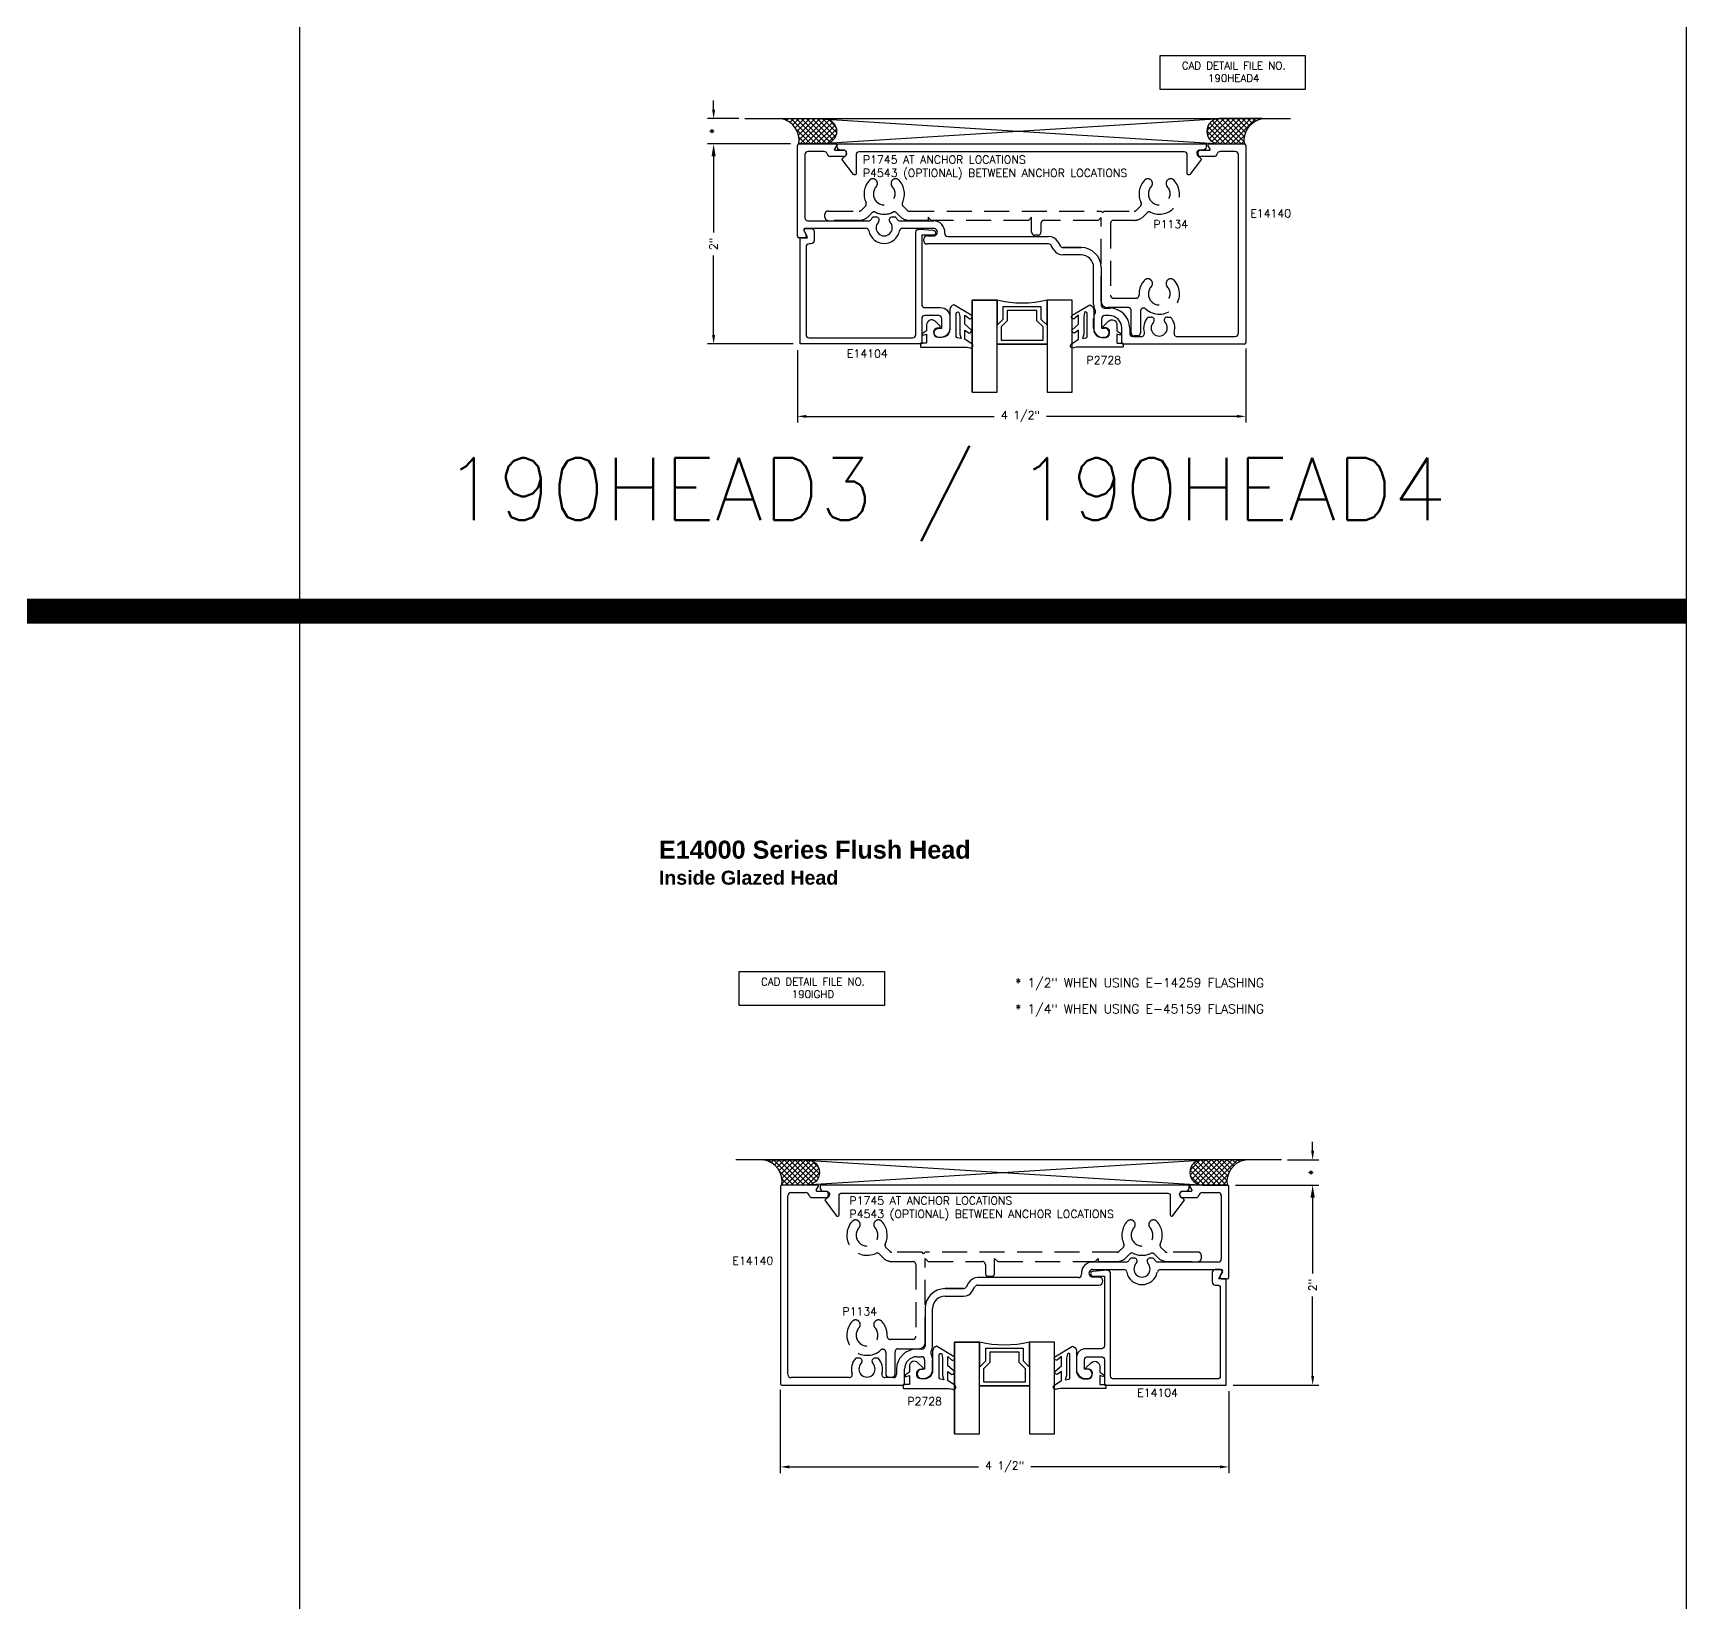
# Model space of a CAD drawing. Extents: x 0 to 139, y -24 to 89.
# Drawn here: x 122.38 to 139.03, y 29.62 to 45.32 of the extents above; entities that cross this region are included whole.
import ezdxf

# ---------------------------------------------------------------- set-up
doc = ezdxf.new("R2010")
doc.units = 0
doc.header["$MEASUREMENT"] = 0
doc.linetypes.add('HIDDEN', pattern=[0.375, 0.25, -0.125])
doc.layers.get('DEFPOINTS').update_dxf_attribs({"linetype": 'CONTINUOUS'})
for name, color, linetype in [('R-ANNO-DIMS', 3, 'CONTINUOUS'), ('R-ANNO-TEXT', 6, 'CONTINUOUS'), ('R-DET1', 4, 'CONTINUOUS'), ('R-DET2', 2, 'CONTINUOUS'), ('R-DET3', 5, 'CONTINUOUS'), ('R-OTLN', 1, 'CONTINUOUS'), ('R-PAT1', 5, 'CONTINUOUS'), ('TITLE', 7, 'CONTINUOUS')]:
    doc.layers.add(name, color=color, linetype=linetype)
doc.styles.get("Standard").update_dxf_attribs({"font": 'simplex'})
doc.dimstyles.new('1X', dxfattribs={"dimtxt": 0.08, "dimasz": 0.09, "dimexe": 0.0625, "dimexo": 0.0625, "dimgap": 0.062, "dimtad": 0, "dimdec": 5, "dimzin": 4, "dimtxsty": 'STANDARD', "dimcen": 0, "dimclrd": 256, "dimclre": 256, "dimclrt": 256, "dimazin": 3, "dimtfac": 1, "dimtdec": 5, "dimtofl": 0, "dimtmove": 0, "dimatfit": 3, "dimtolj": 1, "dimtzin": 4})

# ---------------------------------------------------------------- blocks, each defined once
blk = doc.blocks.new('*D250')
at = {"layer": 'DEFPOINTS', "color": 0}
for p in [(129.85, 31.814), (134.335, 31.799), (129.85, 30.981)]:
    blk.add_point(p, dxfattribs=at)
at = {"layer": 'R-ANNO-DIMS'}
for p, q in [((129.85, 31.751), (129.85, 30.919)), ((134.335, 31.737), (134.335, 30.919)), ((129.94, 30.981), (131.831, 30.981)), ((134.245, 30.981), (132.355, 30.981))]:
    blk.add_line(p, q, dxfattribs=at)
for points in [[(129.94, 30.996), (129.94, 30.966), (129.85, 30.981)], [(134.245, 30.996), (134.245, 30.966), (134.335, 30.981)]]:
    blk.add_solid(points, dxfattribs=at)
at = {"layer": 'R-ANNO-DIMS', "insert": (132.093, 30.981), "char_height": 0.08, "attachment_point": 5}
blk.add_mtext('\\A1;4 1/2"', dxfattribs=at)
blk = doc.blocks.new('*D251')
at = {"layer": 'DEFPOINTS', "color": 0}
for p in [(134.34, 33.799), (134.315, 31.799), (135.173, 31.799)]:
    blk.add_point(p, dxfattribs=at)
at = {"layer": 'R-ANNO-DIMS'}
for p, q in [((134.403, 33.799), (135.236, 33.799)), ((135.173, 33.709), (135.173, 32.915)), ((135.173, 31.889), (135.173, 32.684)), ((134.377, 31.799), (135.236, 31.799))]:
    blk.add_line(p, q, dxfattribs=at)
for points in [[(135.158, 33.709), (135.188, 33.709), (135.173, 33.799)], [(135.158, 31.889), (135.188, 31.889), (135.173, 31.799)]]:
    blk.add_solid(points, dxfattribs=at)
at = {"layer": 'R-ANNO-DIMS', "insert": (135.173, 32.799), "char_height": 0.08, "attachment_point": 5, "rotation": 90}
blk.add_mtext('\\A1;2"', dxfattribs=at)
blk = doc.blocks.new('*D252')
at = {"layer": 'DEFPOINTS', "color": 0}
for p in [(134.86, 34.052), (135.173, 34.052), (134.34, 33.799)]:
    blk.add_point(p, dxfattribs=at)
at = {"layer": 'R-ANNO-DIMS'}
for p, q in [((135.173, 34.142), (135.173, 34.232)), ((134.923, 34.052), (135.236, 34.052)), ((134.403, 33.799), (135.236, 33.799)), ((135.173, 33.709), (135.173, 33.619))]:
    blk.add_line(p, q, dxfattribs=at)
for points in [[(135.158, 34.142), (135.188, 34.142), (135.173, 34.052)], [(135.158, 33.709), (135.188, 33.709), (135.173, 33.799)]]:
    blk.add_solid(points, dxfattribs=at)
at = {"layer": 'R-ANNO-DIMS', "insert": (135.173, 33.926), "char_height": 0.08, "attachment_point": 5, "rotation": 90}
blk.add_mtext('\\A1;*', dxfattribs=at)
blk = doc.blocks.new('P2728_GASKET')
at = {"layer": 'R-DET2'}
blk.add_lwpolyline([(86.461, 33.362), (86.567, 33.537, 0.301952), (86.52, 33.577), (86.32, 33.577, -0.414214), (86.24, 33.657), (86.24, 33.695, -0.388879), (86.276, 33.735), (86.292, 33.736, -0.440011), (86.336, 33.696), (86.336, 33.682, 0.668179), (86.353, 33.675), (86.401, 33.724, 0.668179), (86.366, 33.809), (86.307, 33.809), (86.279, 33.849, 0.836323), (86.264, 33.842), (86.273, 33.809), (86.189, 33.809, -0.414214), (86.183, 33.815), (86.183, 33.865, 0.414214), (86.177, 33.871), (86.149, 33.871, 0.414214), (86.143, 33.865), (86.143, 33.427, -0.083245), (86.135, 33.378), (86.135, 33.378)], format="xyb", dxfattribs=at)
blk.add_lwpolyline([(86.235, 33.499, -0.372312), (86.249, 33.512), (86.48, 33.512, -0.668179), (86.49, 33.486), (86.448, 33.478), (86.274, 33.478), (86.23, 33.465)], format="xyb", close=True, dxfattribs=at)
for points in [[(86.174, 33.352), (86.223, 33.426), (86.314, 33.426), (86.283, 33.384)], [(86.313, 33.359), (86.371, 33.426), (86.462, 33.426), (86.431, 33.388)]]:
    blk.add_lwpolyline(points, dxfattribs=at)
at = {"layer": 'R-DET2', "ltscale": 0.1}
for centre, radius, start, end in [((86.157, 33.369), 0.0237, 157.7655, 314.5007), ((86.313, 33.388), 0.0297, 188.4603, 270), ((86.446, 33.375), 0.0199, 139.7022, 319.7022)]:
    blk.add_arc(centre, radius, start, end, dxfattribs=at)
blk = doc.blocks.new('E14140')
at = {"layer": 'R-PAT1'}
h = blk.add_hatch(dxfattribs=at)
h.set_pattern_fill('ANSI37', color=256, scale=0.3, style=0)
h.set_pattern_definition([(45, (16.05586, 15.56794), (-0.0265165, 0.0265165), []), (135, (16.05586, 15.56794), (-0.0265165, -0.0265165), [])])
h.paths.add_polyline_path([(18.372, 21.399, -0.406089), (18.551, 21.146), (18.801, 21.146), (18.816, 21.147, 0.939451), (18.801, 21.399)])
at = {"layer": 'R-OTLN', "color": 1}
for p, q in [((18.536, 21.131), (18.536, 19.161)), ((18.91, 21.146), (18.551, 21.146)), ((18.611, 19.254), (18.611, 21.04)), ((18.642, 21.071), (18.792, 21.071)), ((18.853, 21.021), (18.987, 21.021)), ((18.894, 21.095), (18.917, 21.134)), ((18.987, 21.083), (18.901, 21.083)), ((22.644, 21.083), (22.558, 21.083)), ((22.558, 21.021), (22.692, 21.021)), ((22.628, 21.134), (22.651, 21.095)), ((23.005, 21.146), (22.635, 21.146)), ((22.753, 21.071), (22.914, 21.071)), ((22.945, 21.04), (22.945, 20.408)), ((23.02, 20.224), (23.02, 21.131)), ((21.995, 20.377), (21.659, 20.377)), ((22.072, 20.416), (22.041, 20.416)), ((22.264, 20.416), (22.233, 20.416)), ((22.914, 20.377), (22.31, 20.377)), ((20.417, 20.168), (20.393, 20.126)), ((21.516, 20.221), (20.509, 20.221)), ((21.659, 20.302), (21.969, 20.302)), ((21.721, 20.226), (21.659, 20.226)), ((22.336, 20.302), (22.944, 20.302)), ((22.957, 20.279), (22.927, 20.229)), ((22.927, 20.229), (22.947, 20.209)), ((22.947, 20.209), (23.005, 20.209)), ((20.366, 20.111), (20.183, 20.111)), ((20.183, 20.111), (20.366, 20.111)), ((20.366, 20.111), (20.183, 20.111)), ((20.183, 20.036), (20.366, 20.036)), ((20.458, 20.089), (20.482, 20.13)), ((20.509, 20.146), (21.721, 20.146)), ((19.983, 19.911), (19.983, 19.536)), ((20.058, 19.541), (20.058, 19.911)), ((19.952, 19.505), (19.897, 19.505)), ((19.322, 19.416), (19.291, 19.416)), ((19.514, 19.416), (19.483, 19.416)), ((19.902, 19.43), (19.947, 19.43)), ((19.978, 19.399), (19.978, 19.305)), ((20.058, 19.4), (20.058, 19.398)), ((20.058, 19.305), (20.058, 19.4)), ((19.224, 19.221), (18.643, 19.221)), ((19.666, 19.221), (19.581, 19.221)), ((19.697, 19.305), (19.697, 19.252)), ((19.777, 19.161), (19.777, 19.305)), ((19.978, 19.305), (19.949, 19.305)), ((19.949, 19.212), (19.965, 19.212)), ((18.551, 19.146), (19.762, 19.146))]:
    blk.add_line(p, q, dxfattribs=at)
for centre, radius, start, end in [((18.551, 21.131), 0.015, 90, 180), ((18.642, 21.04), 0.031, 90, 180), ((18.792, 21.04), 0.031, 11.1599, 90), ((18.853, 21.052), 0.031, 191.1599, 270), ((18.901, 21.091), 0.008, 150, 270), ((18.91, 21.138), 0.008, 330, 90), ((18.987, 21.052), 0.031, 0, 90), ((18.987, 21.052), 0.031, 270, 360), ((22.558, 21.052), 0.031, 90, 180), ((22.558, 21.052), 0.031, 180, 270), ((22.635, 21.138), 0.008, 90, 210), ((22.644, 21.091), 0.008, 270, 30), ((22.692, 21.052), 0.031, 270, 348.8401), ((22.753, 21.04), 0.031, 90, 168.8401), ((22.914, 21.04), 0.031, 360, 90), ((23.005, 21.131), 0.015, 360, 90), ((21.659, 20.264), 0.113, 90.0002, 184.7794), ((21.995, 20.408), 0.031, 270, 327.4846), ((22.152, 20.307), 0.156, 135.6653, 147.4846), ((22.152, 20.307), 0.081, 135.8443, 44.1557), ((22.072, 20.385), 0.031, 315.8443, 89.9999), ((22.233, 20.385), 0.031, 90.0001, 224.1557), ((22.152, 20.307), 0.156, 32.5154, 44.3347), ((22.31, 20.408), 0.031, 212.5154, 270), ((22.914, 20.408), 0.031, 270, 360), ((20.509, 20.115), 0.106, 90, 150), ((21.516, 20.252), 0.031, 270, 4.7794), ((21.659, 20.264), 0.038, 89.7061, 270.2939), ((21.721, 20.186), 0.04, 270, 90), ((21.969, 20.271), 0.031, 11.253, 90), ((22.152, 20.307), 0.156, 191.253, 348.747), ((22.336, 20.271), 0.031, 90, 168.747), ((22.944, 20.287), 0.015, 330, 90), ((23.005, 20.224), 0.015, 270, 360), ((20.183, 19.911), 0.2, 90, 180), ((20.183, 19.911), 0.125, 90, 180), ((20.366, 20.142), 0.031, 270, 330), ((20.366, 20.142), 0.106, 270, 330), ((20.509, 20.115), 0.031, 90, 150), ((19.897, 19.305), 0.2, 90, 180), ((19.952, 19.536), 0.031, 270, 0), ((20.07, 19.47), 0.031, 150.0465, 209.9835), ((19.947, 19.541), 0.111, 330.0465, 360), ((19.402, 19.307), 0.156, 135.6758, 197.1046), ((19.402, 19.307), 0.081, 135.8588, 44.1412), ((19.322, 19.385), 0.031, 315.8588, 89.9999), ((19.483, 19.385), 0.031, 90, 224.1412), ((19.402, 19.307), 0.156, 342.8954, 44.3242), ((19.902, 19.305), 0.125, 90, 180), ((19.947, 19.399), 0.031, 0, 90), ((19.948, 19.399), 0.111, 359.498, 29.9835), ((18.551, 19.161), 0.015, 179, 270), ((18.643, 19.252), 0.031, 179, 270), ((19.224, 19.252), 0.031, 270, 17.1046), ((19.581, 19.252), 0.031, 162.8954, 270), ((19.666, 19.252), 0.031, 270, 0), ((19.762, 19.161), 0.015, 270, 360), ((19.949, 19.258), 0.0465, 90, 270), ((19.965, 19.305), 0.093, 269.9973, 0.0027)]:
    blk.add_arc(centre, radius, start, end, dxfattribs=at)
at = {"layer": 'R-PAT1'}
blk.add_lwpolyline([(18.372, 21.399), (18.801, 21.399, -1), (18.801, 21.146), (18.551, 21.146, 0.406089), (18.372, 21.399, -0.862604)], format="xyb", dxfattribs=at)
blk = doc.blocks.new('1')
at = {"layer": 'R-OTLN', "color": 1}
for p, q in [((8.988, 2.592), (8.988, 3.499)), ((9.003, 3.514), (9.374, 3.514)), ((9.381, 3.502), (9.358, 3.463)), ((13.115, 3.463), (13.092, 3.502)), ((13.099, 3.514), (13.458, 3.514)), ((13.473, 3.499), (13.473, 1.53)), ((9.063, 3.408), (9.063, 2.776)), ((9.256, 3.439), (9.094, 3.439)), ((9.45, 3.389), (9.317, 3.389)), ((9.365, 3.451), (9.45, 3.451)), ((13.022, 3.451), (13.108, 3.451)), ((13.156, 3.389), (13.022, 3.389)), ((13.367, 3.439), (13.216, 3.439)), ((13.398, 1.622), (13.398, 3.408)), ((9.673, 2.67), (9.065, 2.67)), ((9.094, 2.745), (9.699, 2.745)), ((9.745, 2.785), (9.776, 2.785)), ((9.937, 2.785), (9.968, 2.785)), ((10.014, 2.745), (10.35, 2.745)), ((10.349, 2.67), (10.04, 2.67)), ((9.061, 2.577), (9.003, 2.577)), ((9.052, 2.648), (9.081, 2.597)), ((9.081, 2.597), (9.061, 2.577)), ((10.288, 2.594), (10.349, 2.594)), ((11.5, 2.514), (10.288, 2.514)), ((10.493, 2.589), (11.5, 2.589)), ((11.551, 2.457), (11.527, 2.499)), ((11.592, 2.536), (11.616, 2.495)), ((11.643, 2.479), (11.825, 2.479)), ((11.825, 2.479), (11.643, 2.479)), ((11.643, 2.479), (11.825, 2.479)), ((11.825, 2.404), (11.643, 2.404)), ((11.95, 1.909), (11.95, 2.279)), ((12.025, 2.279), (12.025, 1.904)), ((12.056, 1.873), (12.111, 1.873)), ((11.95, 1.768), (11.95, 1.767)), ((11.95, 1.673), (11.95, 1.768)), ((12.03, 1.767), (12.03, 1.673)), ((12.03, 1.673), (12.06, 1.673)), ((12.106, 1.798), (12.061, 1.798)), ((12.231, 1.529), (12.231, 1.673)), ((12.311, 1.673), (12.311, 1.62)), ((12.495, 1.784), (12.526, 1.784)), ((12.687, 1.784), (12.718, 1.784)), ((12.06, 1.58), (12.043, 1.58)), ((13.458, 1.514), (12.246, 1.514)), ((12.342, 1.589), (12.428, 1.589)), ((12.785, 1.589), (13.366, 1.589))]:
    blk.add_line(p, q, dxfattribs=at)
for centre, radius, start, end in [((9.003, 3.499), 0.015, 90, 180), ((9.374, 3.506), 0.008, 330, 90), ((13.099, 3.506), 0.008, 90, 210), ((13.458, 3.499), 0.015, 360, 90), ((9.094, 3.408), 0.031, 90, 180), ((9.256, 3.408), 0.031, 11.1599, 90), ((9.317, 3.42), 0.031, 191.1599, 270), ((9.365, 3.459), 0.008, 150, 270), ((9.45, 3.42), 0.031, 0, 90), ((9.45, 3.42), 0.031, 270, 360), ((13.022, 3.42), 0.031, 90, 180), ((13.022, 3.42), 0.031, 180, 270), ((13.108, 3.459), 0.008, 270, 30), ((13.156, 3.42), 0.031, 270, 348.8401), ((13.216, 3.408), 0.031, 90, 168.8401), ((13.367, 3.408), 0.031, 0, 90), ((9.065, 2.655), 0.015, 90, 210), ((9.094, 2.776), 0.031, 180, 270), ((9.673, 2.639), 0.031, 11.253, 90), ((9.699, 2.776), 0.031, 270, 327.4846), ((9.856, 2.676), 0.156, 135.6653, 147.4846), ((9.856, 2.676), 0.081, 135.8443, 44.1557), ((9.776, 2.754), 0.031, 315.8443, 89.9999), ((9.937, 2.754), 0.031, 90.0001, 224.1557), ((9.856, 2.676), 0.156, 32.5154, 44.3347), ((10.014, 2.776), 0.031, 212.5154, 270), ((10.04, 2.639), 0.031, 90, 168.747), ((10.35, 2.632), 0.038, 269.7061, 90.2939), ((10.35, 2.632), 0.113, 355.2206, 89.9998), ((9.003, 2.592), 0.015, 180, 270), ((9.856, 2.676), 0.156, 191.253, 348.747), ((10.288, 2.554), 0.04, 90, 270), ((10.493, 2.62), 0.031, 175.2206, 270), ((11.5, 2.483), 0.106, 30, 90), ((11.5, 2.483), 0.031, 30, 90), ((11.643, 2.51), 0.106, 210, 270), ((11.643, 2.51), 0.031, 210, 270), ((11.825, 2.279), 0.2, 0, 90), ((11.825, 2.279), 0.125, 0, 90), ((12.061, 1.909), 0.111, 180, 209.9535), ((11.938, 1.838), 0.031, 330.0165, 29.9535), ((12.056, 1.904), 0.031, 180, 270), ((12.111, 1.673), 0.2, 0, 90), ((12.061, 1.768), 0.111, 150.0165, 180.502), ((12.043, 1.673), 0.093, 179.9973, 270.0027), ((12.061, 1.767), 0.031, 90, 180), ((12.06, 1.627), 0.0465, 270, 90), ((12.106, 1.673), 0.125, 0, 90), ((12.606, 1.675), 0.156, 135.6758, 197.1046), ((12.606, 1.675), 0.081, 135.8588, 44.1412), ((12.526, 1.753), 0.031, 315.8588, 90), ((12.687, 1.753), 0.031, 90.0001, 224.1412), ((12.606, 1.675), 0.156, 342.8954, 44.3242), ((12.246, 1.529), 0.015, 180, 270), ((12.342, 1.62), 0.031, 180, 270), ((12.428, 1.62), 0.031, 270, 17.1046), ((12.785, 1.62), 0.031, 162.8954, 270), ((13.366, 1.62), 0.031, 270, 1), ((13.458, 1.529), 0.015, 270, 1)]:
    blk.add_arc(centre, radius, start, end, dxfattribs=at)
blk = doc.blocks.new('*D293')
at = {"layer": 'DEFPOINTS', "color": 0}
for p in [(130.016, 44.21), (129.183, 42.21), (130.042, 42.21)]:
    blk.add_point(p, dxfattribs=at)
at = {"layer": 'R-ANNO-DIMS'}
for p, q in [((129.953, 44.21), (129.121, 44.21)), ((129.183, 44.12), (129.183, 43.326)), ((129.183, 42.3), (129.183, 43.095)), ((129.979, 42.21), (129.121, 42.21))]:
    blk.add_line(p, q, dxfattribs=at)
for points in [[(129.168, 44.12), (129.198, 44.12), (129.183, 44.21)], [(129.168, 42.3), (129.198, 42.3), (129.183, 42.21)]]:
    blk.add_solid(points, dxfattribs=at)
at = {"layer": 'R-ANNO-DIMS', "insert": (129.183, 43.21), "char_height": 0.08, "attachment_point": 5, "rotation": 90}
blk.add_mtext('\\A1;2"', dxfattribs=at)
blk = doc.blocks.new('*D294')
at = {"layer": 'DEFPOINTS', "color": 0}
for p in [(129.183, 44.463), (129.496, 44.463), (130.016, 44.21)]:
    blk.add_point(p, dxfattribs=at)
at = {"layer": 'R-ANNO-DIMS'}
for p, q in [((129.183, 44.553), (129.183, 44.643)), ((129.434, 44.463), (129.121, 44.463)), ((129.953, 44.21), (129.121, 44.21)), ((129.183, 44.12), (129.183, 44.03))]:
    blk.add_line(p, q, dxfattribs=at)
for points in [[(129.168, 44.553), (129.198, 44.553), (129.183, 44.463)], [(129.168, 44.12), (129.198, 44.12), (129.183, 44.21)]]:
    blk.add_solid(points, dxfattribs=at)
at = {"layer": 'R-ANNO-DIMS', "insert": (129.183, 44.337), "char_height": 0.08, "attachment_point": 5, "rotation": 90}
blk.add_mtext('\\A1;*', dxfattribs=at)
blk = doc.blocks.new('*D295')
at = {"layer": 'DEFPOINTS', "color": 0}
for p in [(130.021, 42.21), (134.506, 42.225), (134.506, 41.486)]:
    blk.add_point(p, dxfattribs=at)
at = {"layer": 'R-ANNO-DIMS'}
for p, q in [((130.021, 42.148), (130.021, 41.423)), ((134.506, 42.163), (134.506, 41.423)), ((130.111, 41.486), (131.989, 41.486)), ((134.416, 41.486), (132.513, 41.486))]:
    blk.add_line(p, q, dxfattribs=at)
for points in [[(130.111, 41.501), (130.111, 41.471), (130.021, 41.486)], [(134.416, 41.501), (134.416, 41.471), (134.506, 41.486)]]:
    blk.add_solid(points, dxfattribs=at)
at = {"layer": 'R-ANNO-DIMS', "insert": (132.251, 41.486), "char_height": 0.08, "attachment_point": 5}
blk.add_mtext('\\A1;4 1/2"', dxfattribs=at)

msp = doc.modelspace()

# ---------------------------------------------------------------- hatches: boundary and pattern name
at = {"layer": 'R-PAT1'}
h = msp.add_hatch(dxfattribs=at)
h.set_pattern_fill('ANSI37', color=256, scale=0.3, style=0)
h.set_pattern_definition([(45, (128.272385, 36.333617), (-0.0265165, 0.0265165), []), (135, (128.272385, 36.333617), (-0.0265165, -0.0265165), [])])
h.paths.add_polyline_path([(129.8576504, 44.4630202, -0.4060889756), (130.036249, 44.2097695), (130.286249, 44.2097695), (130.3020155, 44.2107549, 0.9394512214), (130.286249, 44.4630202)])
h = msp.add_hatch(dxfattribs=at)
h.set_pattern_fill('ANSI37', color=256, scale=0.3, style=0)
h.set_pattern_definition([(45, (128.22712, 36.333616), (-0.0265165, 0.0265165), []), (135, (128.22712, 36.333616), (-0.0265165, -0.0265165), [])])
h.paths.add_polyline_path([(134.2409826, 44.4630189), (134.6695811, 44.4630189, 0.4060889756), (134.4909826, 44.2097682), (134.2409826, 44.2097682), (134.225216, 44.2107536, -0.9394512214)])
h = msp.add_hatch(dxfattribs=at)
h.set_pattern_fill('ANSI37', color=256, scale=0.3, style=0)
h.set_pattern_definition([(45, (127.370487, 28.22088), (-0.0265165, 0.0265165), []), (135, (127.370487, 28.22088), (-0.0265165, -0.0265165), [])])
h.paths.add_polyline_path([(134.0713641, 34.0530668), (134.4999627, 34.0530668, 0.4060889756), (134.3213641, 33.7998161), (134.0713641, 33.7998161), (134.0555975, 33.8008015, -0.9394512214)])

# ---------------------------------------------------------------- linework, layer by layer
at = {"layer": 'R-ANNO-DIMS'}
for points in [[(129.1622956, 44.0852823), (129.2039623, 44.0852823), (129.183129, 44.2102823)], [(135.1939536, 33.6741762), (135.1522869, 33.6741762), (135.1731202, 33.7991762)]]:
    msp.add_solid(points, dxfattribs=at)
at = {"layer": 'R-ANNO-TEXT'}
for points in [[(133.647014, 45.0960455), (135.098494, 45.0960455), (135.098494, 44.7539826), (133.647014, 44.7539826)], [(129.439867, 35.9357637), (130.8913469, 35.9357637), (130.8913469, 35.5937009), (129.439867, 35.5937009)]]:
    msp.add_lwpolyline(points, close=True, dxfattribs=at)
at = {"layer": 'R-DET1', "color": 5}
for p, q in [((129.4960936, 44.4630222), (134.9520936, 44.4630222)), ((134.8601556, 34.0519161), (129.4041556, 34.0519161))]:
    msp.add_line(p, q, dxfattribs=at)
at = {"layer": 'R-DET1'}
for points in [[(132.2632533, 44.1307705), (130.6382533, 44.1307704, 0.4142135624), (130.6072533, 44.0997704), (130.6072533, 43.9137704, -0.722145632), (130.5802203, 43.9048143), (130.4662533, 44.0579289), (130.5041743, 44.0958502, 0.6681846236), (130.4822543, 44.1487705), (130.4502533, 44.1487705, -0.4142164072), (130.4192533, 44.1797704), (130.4192533, 44.2107705), (132.2632533, 44.2107705), (134.1072534, 44.2107705), (134.1072534, 44.1797704, -0.4142164072), (134.0762534, 44.1487705), (134.0442524, 44.1487705, 0.6681846236), (134.0223324, 44.0958502), (134.0602534, 44.0579289), (133.9462864, 43.9048143, -0.722145632), (133.9192534, 43.9137704), (133.9192534, 44.0997704, 0.4142135624), (133.8882534, 44.1307704)], [(131.3780951, 43.2977705), (131.2642473, 43.2977705), (131.2642473, 42.6047705, 0.4142135624), (131.2952473, 42.5737705), (131.4522473, 42.5737705, -0.4142135624), (131.5452473, 42.4807705), (131.5452463, 42.3687713, -0.4139789024), (131.4522465, 42.2757715), (131.4357473, 42.2757705, -1), (131.4357473, 42.3687705), (131.4652473, 42.3687705), (131.4652473, 42.4627705, 0.4142135624), (131.4342473, 42.4937705), (131.2952467, 42.4937715, 0.4129032298), (131.2642463, 42.4627711), (131.2642473, 42.2097705), (130.0470941, 42.2097705), (130.0470941, 43.2727705), (130.1220941, 43.2727705), (130.0895384, 43.3431296, -0.5459151091), (130.1040951, 43.3657705), (130.1570941, 43.3657705, -0.4142133374), (130.1870941, 43.3357705), (130.1870941, 43.2417705, -0.4142135624), (130.1560941, 43.2107705), (130.1370941, 43.2107705, 0.4142135624), (130.1070941, 43.1807705), (130.1070941, 42.3027715, 0.4142135624), (130.1380941, 42.2717715), (131.1732473, 42.2717715, 0.4142135624), (131.2042473, 42.3027715), (131.2042473, 43.3279731, -0.4373653493), (131.237675, 43.3588779), (131.380052, 43.3476937, -0.9615293659)], [(132.0929959, 33.7196644), (133.7179959, 33.7196643, -0.4142135624), (133.7489959, 33.6886643), (133.7489959, 33.5026643, 0.722145632), (133.7760289, 33.4937082), (133.8899959, 33.6468228), (133.8520749, 33.6847441, -0.6681846236), (133.8739949, 33.7376644), (133.9059959, 33.7376644, 0.4142164072), (133.9369959, 33.7686643), (133.9369959, 33.7996644), (132.0929959, 33.7996644), (130.2489958, 33.7996644), (130.2489958, 33.7686643, 0.4142164072), (130.2799958, 33.7376644), (130.3119968, 33.7376644, -0.6681846236), (130.3339168, 33.6847441), (130.2959958, 33.6468228), (130.4099628, 33.4937082, 0.722145632), (130.4369958, 33.5026643), (130.4369958, 33.6886643, -0.4142135624), (130.4679958, 33.7196643)], [(132.9781541, 32.8866644), (133.0920019, 32.8866644), (133.0920019, 32.1936644, -0.4142135624), (133.0610019, 32.1626644), (132.9040019, 32.1626644, 0.4142135624), (132.8110019, 32.0696644), (132.8110029, 31.9576652, 0.4139789024), (132.9040027, 31.8646654), (132.9205019, 31.8646644, 1), (132.9205019, 31.9576644), (132.8910019, 31.9576644), (132.8910019, 32.0516644, -0.4142135624), (132.9220019, 32.0826644), (133.0610025, 32.0826654, -0.4129032298), (133.0920028, 32.051665), (133.0920019, 31.7986644), (134.3091551, 31.7986644), (134.3091551, 32.8616644), (134.2341551, 32.8616644), (134.2667108, 32.9320235, 0.5459151091), (134.2521541, 32.9546644), (134.1991551, 32.9546644, 0.4142133374), (134.1691551, 32.9246644), (134.1691551, 32.8306644, 0.4142135624), (134.2001551, 32.7996644), (134.2191551, 32.7996644, -0.4142135624), (134.2491551, 32.7696644), (134.2491551, 31.8916654, -0.4142135624), (134.2181551, 31.8606654), (133.1830019, 31.8606654, -0.4142135624), (133.1520019, 31.8916654), (133.1520019, 32.916867, 0.4373653493), (133.1185742, 32.9477718), (132.9761971, 32.9365876, 0.9615293659)]]:
    msp.add_lwpolyline(points, format="xyb", close=True, dxfattribs=at)
at = {"layer": 'R-DET2'}
for points in [[(131.7677677, 41.72807), (132.0177677, 41.7280698), (132.0177677, 42.6472704), (131.7677677, 42.6472704), (131.7677677, 41.7280698), (131.7677677, 42.6472704), (132.0177677, 42.6472704), (132.0177677, 42.3972704), (132.0797677, 42.4592704), (132.0797677, 42.5842704), (132.4557677, 42.5842704), (132.4557677, 42.4592704), (132.5177677, 42.3972704), (132.5177677, 42.2092704), (132.0177677, 42.2092704), (132.5177677, 42.2092704), (132.5177677, 41.7280698), (132.7677677, 41.7280698), (132.7677677, 42.6472704), (132.5177677, 42.6472704), (132.5177677, 42.3972704), (132.5177677, 42.6472704, -0.1233101835), (132.0177677, 42.6472704, 1.5690044203)], [(131.5916693, 31.3105256), (131.8416693, 31.3105254), (131.8416693, 32.229726), (131.5916693, 32.229726), (131.5916693, 31.3105254), (131.5916693, 32.229726), (131.8416693, 32.229726), (131.8416693, 31.979726), (131.9036693, 32.041726), (131.9036693, 32.166726), (132.2796693, 32.166726), (132.2796693, 32.041726), (132.3416693, 31.979726), (132.3416693, 31.791726), (131.8416693, 31.791726), (132.3416693, 31.791726), (132.3416693, 31.3105254), (132.5916693, 31.3105254), (132.5916693, 32.229726), (132.3416693, 32.229726), (132.3416693, 31.979726), (132.3416693, 32.229726, -0.1233101835), (131.8416693, 32.229726, 1.5690044203)]]:
    msp.add_lwpolyline(points, format="xyb", dxfattribs=at)
for points in [[(132.0577677, 42.2492704), (132.4777677, 42.2492704), (132.4777677, 42.3807019), (132.4157677, 42.4427019), (132.4157677, 42.5442704), (132.1197677, 42.5442704), (132.1197677, 42.4427019), (132.0577677, 42.3807019), (132.0577677, 42.2492704)], [(131.8816693, 31.831726), (132.3016693, 31.831726), (132.3016693, 31.9631574), (132.2396693, 32.0251574), (132.2396693, 32.126726), (131.9436693, 32.126726), (131.9436693, 32.0251574), (131.8816693, 31.9631574), (131.8816693, 31.831726)]]:
    msp.add_lwpolyline(points, dxfattribs=at)
at = {"layer": 'R-DET3'}
for p, q in [((134.2562533, 44.4597715), (130.2562533, 44.2097715)), ((130.2562533, 44.4597715), (134.2562533, 44.2097715)), ((130.0999959, 34.0486654), (134.0999959, 33.7986654)), ((134.0999959, 34.0486654), (130.0999959, 33.7986654))]:
    msp.add_line(p, q, dxfattribs=at)
at = {"layer": 'R-DET3', "linetype": 'HIDDEN'}
for points in [[(133.0882229, 43.5387705), (133.3896447, 43.5387705, 0.1989123674), (133.411565, 43.5478502), (133.4509919, 43.5872771, 0.3180460654), (133.4570348, 43.6225785, -0.3065542285), (133.4905564, 43.8465013, -0.5062303828), (133.565055, 43.8382764, -0.3278181232), (133.5590131, 43.7835515, 2.2780811719), (133.7194814, 43.7835515, -0.3278181232), (133.7134396, 43.8382764, -0.5062303828), (133.7879381, 43.8465013, -0.8256018173), (133.5520542, 43.5275591, 0.3180460654), (133.5167528, 43.5215161), (133.477326, 43.4820893, -0.1989123674), (133.3896447, 43.4457705), (133.1822513, 43.4457705, 0.4142135624), (133.1512513, 43.4147705), (133.1512513, 42.6981071, 0.4142135624), (133.1822513, 42.6671071), (133.4065394, 42.6671071, 0.4289597164), (133.4375006, 42.699659, -0.2010444958), (133.4905564, 42.8465013, -0.0616447566), (133.4992623, 42.8538961, -0.4311315419), (133.565055, 42.8382764, -0.3278181232), (133.5590131, 42.7835515, 2.2780811719), (133.7194814, 42.7835515, -0.3278181232), (133.7134396, 42.8382764, -0.5062303828), (133.7879381, 42.8465013, -0.956981471), (133.5031357, 42.5605146, 0.6516590583), (133.4512473, 42.5376088), (133.4512473, 42.3207715, -0.4142135624), (133.4202473, 42.2897715), (133.3892473, 42.2897715, -0.4142135624), (133.3582473, 42.3207715), (133.3582473, 42.5431071, 0.4142135624), (133.3272473, 42.5741071), (133.1202513, 42.5741071, -0.4142135624), (133.0582513, 42.6361071), (133.0582513, 43.4758094), (133.0282124, 43.4457705), (132.4871373, 43.4457705, 0.4142135624), (132.4561373, 43.4147705), (132.4561373, 43.3287705, -0.4142135624), (132.4251373, 43.2977705), (132.3941373, 43.2977705, -0.4142135624), (132.3631373, 43.3287705), (132.3631373, 43.4767705), (132.3321373, 43.4457705), (131.3586373, 43.4457705), (131.3276373, 43.4767705), (131.3276373, 43.4457705), (131.139264, 43.4457705, -0.1989123674), (131.0508757, 43.4823822), (131.0117418, 43.5215161, 0.3180460654), (130.9764403, 43.5275591, -0.2269397181), (130.8020542, 43.5275591, 0.3180460654), (130.7667528, 43.5215161), (130.7276089, 43.4823722, -0.1989123674), (130.6392205, 43.4457605), (130.3272473, 43.4457605, -0.4142135624), (130.2962473, 43.4767605), (130.2962473, 43.5077605, -0.4142135624), (130.3272473, 43.5387605), (130.6396347, 43.5387605, 0.1989123674), (130.661555, 43.5478402), (130.7009919, 43.5872771, 0.3180460654), (130.7070348, 43.6225785, -0.3065542285), (130.7405564, 43.8465013, -0.5062303828), (130.815055, 43.8382764, -0.3278181232), (130.8090131, 43.7835515, 2.2780811719), (130.9694814, 43.7835515, -0.3278181232), (130.9634396, 43.8382764, -0.5062303828), (131.0379381, 43.8465013, -0.3065542285), (131.0714597, 43.6225785, 0.3180460654), (131.0775027, 43.5872771), (131.1169295, 43.5478502, 0.1989123674), (131.1388498, 43.5387705), (133.0582229, 43.5387705), (133.0732229, 43.5237705)], [(130.8569869, 32.44279, 0.4311315419), (130.7911942, 32.4271703, 0.3278181232), (130.7972361, 32.3724454, -2.2780811719), (130.6367678, 32.3724454, 0.3278181232), (130.6428096, 32.4271703, 0.5062303828), (130.5683111, 32.4353952, 0.956981471), (130.8531135, 32.1494085, -0.6516590583), (130.9050019, 32.1265027), (130.9050019, 31.9096654, 0.4142135624), (130.9360019, 31.8786654), (130.9670019, 31.8786654, 0.4142135624), (130.9980019, 31.9096654), (130.9980019, 32.132001, -0.4142135624), (131.0290019, 32.163001), (131.2359979, 32.163001, 0.4142135624), (131.2979979, 32.225001), (131.2979979, 33.0647033), (131.3280367, 33.0346644), (131.8691119, 33.0346644, -0.4142135624), (131.9001119, 33.0036644), (131.9001119, 32.9176644, 0.4142135624), (131.9311119, 32.8866644), (131.9621119, 32.8866644, 0.4142135624), (131.9931119, 32.9176644), (131.9931119, 33.0656644), (132.0241119, 33.0346644), (132.9976119, 33.0346644), (133.0286119, 33.0656644), (133.0286119, 33.0346644), (133.2169852, 33.0346644, 0.1989123674), (133.3053735, 33.0712761), (133.3445074, 33.11041, -0.3180460654), (133.3798089, 33.116453, 0.2269397181), (133.554195, 33.116453, -0.3180460654), (133.5894964, 33.11041), (133.6286403, 33.0712661, 0.1989123674), (133.7170287, 33.0346544), (134.0290019, 33.0346544, 0.4142135624), (134.0600019, 33.0656544), (134.0600019, 33.0966544, 0.4142135624), (134.0290019, 33.1276544), (133.7166145, 33.1276544, -0.1989123674), (133.6946942, 33.1367341), (133.6552573, 33.1761709, -0.3180460654), (133.6492144, 33.2114724, 0.3065542285), (133.6156928, 33.4353952, 0.5062303828), (133.5411942, 33.4271703, 0.3278181232), (133.5472361, 33.3724454, -2.2780811719), (133.3867678, 33.3724454, 0.3278181232), (133.3928096, 33.4271703, 0.5062303828), (133.3183111, 33.4353952, 0.3065542285), (133.2847895, 33.2114724, -0.3180460654), (133.2787465, 33.1761709), (133.2393197, 33.1367441, -0.1989123674), (133.2173994, 33.1276644), (131.2980263, 33.1276644), (131.2830263, 33.1126644), (131.2680263, 33.1276644), (130.9666045, 33.1276644, -0.1989123674), (130.9446842, 33.1367441), (130.9052573, 33.1761709, -0.3180460654), (130.8992144, 33.2114724, 0.3065542285), (130.8656928, 33.4353952, 0.5062303828), (130.7911942, 33.4271703, 0.3278181232), (130.7972361, 33.3724454, -2.2780811719), (130.6367678, 33.3724454, 0.3278181232), (130.6428096, 33.4271703, 0.5062303828), (130.5683111, 33.4353952, 0.8256018173), (130.804195, 33.116453, -0.3180460654), (130.8394964, 33.11041), (130.8789232, 33.0709832, 0.1989123674), (130.9666045, 33.0346644), (131.1739979, 33.0346644, -0.4142135624), (131.2049979, 33.0036644), (131.2049979, 32.287001, -0.4142135624), (131.1739979, 32.256001), (130.9497098, 32.256001, -0.4289597164), (130.9187486, 32.2885529, 0.2010444958), (130.8656928, 32.4353952, 0.0616447566)]]:
    msp.add_lwpolyline(points, format="xyb", close=True, dxfattribs=at)
at = {"layer": 'R-PAT1'}
for points in [[(129.8576504, 44.4630202), (130.286249, 44.4630202, -1), (130.286249, 44.2097695), (130.036249, 44.2097695, 0.4060889756), (129.8576504, 44.4630202, -0.8626043416)], [(134.6695811, 44.4630189), (134.2409826, 44.4630189, 1), (134.2409826, 44.2097682), (134.4909826, 44.2097682, -0.4060889756), (134.6695811, 44.4630189, 0.8626043416)], [(134.4999627, 34.0530668), (134.0713641, 34.0530668, 1), (134.0713641, 33.7998161), (134.3213641, 33.7998161, -0.4060889756), (134.4999627, 34.0530668, 0.8626043416)]]:
    msp.add_lwpolyline(points, format="xyb", dxfattribs=at)
at = {"layer": 'TITLE'}
for p, q in [((125.0422004, 88.8536196), (125.0422004, -9.779273)), ((138.9080005, 83.8536196), (138.9080005, -19.4082231))]:
    msp.add_line(p, q, dxfattribs=at)
at = {"layer": 'TITLE', "const_width": 0.25}
msp.add_lwpolyline([(0.25, 39.5371733), (138.9080005, 39.5371733)], dxfattribs=at)

# ---------------------------------------------------------------- block references
at = {"layer": 'R-DET2'}
for p, rotation in [((165.1219118, -43.9647292), 90), ((164.9496647, -54.3782207), 89.99999999999999)]:
    msp.add_blockref('P2728_GASKET', p, dxfattribs=dict(at, rotation=rotation))
at = {"layer": 'R-DET2', "xscale": -1, "rotation": 270}
for p in [(99.4065807, -43.9647292), (99.2343374, -54.3782207)]:
    msp.add_blockref('P2728_GASKET', p, dxfattribs=at)
at = {"layer": 'R-OTLN'}
msp.add_blockref('1', (121.0327556, 40.6954798), dxfattribs=at)
at = {"layer": 'R-PAT1'}
msp.add_blockref('E14140', (111.3146264, 12.6529422), dxfattribs=at)

# ---------------------------------------------------------------- texts
at = {"layer": 'R-ANNO-TEXT', "color": 6}
for s, p in [('* 1/2" WHEN USING E-14259 FLASHING', (132.1985793, 35.7769411)), ('* 1/4" WHEN USING E-45159 FLASHING', (132.1985793, 35.5163785))]:
    msp.add_text(s, height=0.09, dxfattribs=at).set_placement(p)
at = {"layer": 'R-ANNO-TEXT', "char_height": 0.075, "width": 1.875, "attachment_point": 2}
for s, insert in [('CAD DETAIL FILE NO.\\P190HEAD4', (134.3836963, 45.0304627)), ('CAD DETAIL FILE NO.\\P190IGHD', (130.1765492, 35.870181))]:
    msp.add_mtext(s, dxfattribs=dict(at, insert=insert))
at = {"layer": 'R-ANNO-TEXT', "char_height": 0.08}
for s, insert, attachment_point in [('P1745 AT ANCHOR LOCATIONS\\PP4543 (OPTIONAL) BETWEEN ANCHOR LOCATIONS ', (130.6757481, 43.9731973), 4), ('E14140', (134.5496983, 43.5157953), 4), ('P1134', (133.5807275, 43.4070203), 4), ('E14104', (130.5162131, 42.113022), 4), ('P2728', (133.2574864, 42.0482242), 6), ('P1745 AT ANCHOR LOCATIONS\\PP4543 (OPTIONAL) BETWEEN ANCHOR LOCATIONS ', (130.5417277, 33.563414), 4), ('E14140', (129.7796452, 33.0426079), 6), ('P1134', (130.8174012, 32.5359032), 6), ('\\A1;P2728', (131.4665732, 31.6370159), 6), ('E14104', (133.826538, 31.723308), 6)]:
    msp.add_mtext(s, dxfattribs=dict(at, insert=insert, attachment_point=attachment_point))
at = {"layer": 'TITLE'}
msp.add_text('190HEAD3 / 190HEAD4', height=0.625, dxfattribs=at).set_placement((126.4902967, 40.447616))
at = {"layer": 'TITLE', "insert": (128.6360827, 37.5432115, 6.2106922), "char_height": 0.18, "width": 7.44, "attachment_point": 1}
msp.add_mtext('{\\fArial|b1|i0|c0|p34;\\PE14000 Series Flush Head\\P\\H0.7778x;Inside Glazed Head}', dxfattribs=at)

# ---------------------------------------------------------------- dimensions: what is measured, and where the dimension line sits
at = {"layer": 'R-ANNO-DIMS'}
for base, p1, p2, picture, middle in [((129.183129, 44.4630222), (130.0157609, 44.2102823), (129.4960936, 44.4630222), '*D294', (129.183129, 44.3366522)), ((135.1731202, 34.0519161), (134.3404883, 33.7991762), (134.8601556, 34.0519161), '*D252', (135.1731202, 33.9255461))]:
    dim = msp.add_linear_dim(base=base, p1=p1, p2=p2, angle=90, text='*', dimstyle='1X', override={"dimpost": '"'}, dxfattribs=at)
    dim.commit()
    dim.dimension.update_dxf_attribs({"geometry": picture, "text_midpoint": middle, "dimtype": 160})
for base, p1, p2, angle, picture, middle in [((129.183129, 42.2102813), (130.0157609, 44.2102823), (130.0416017, 42.2102813), 90, '*D293', (129.183129, 43.2102818)), ((135.1731202, 31.7991752), (134.3404883, 33.7991762), (134.3146475, 31.7991752), 90, '*D251', (135.1731202, 32.7991757)), ((129.8502666, 30.98112), (134.3350002, 31.7991752), (129.8502666, 31.8139262), 180, '*D250', (132.0926334, 30.98112))]:
    dim = msp.add_linear_dim(base=base, p1=p1, p2=p2, angle=angle, dimstyle='1X', override={"dimpost": '"'}, dxfattribs=at)
    dim.commit()
    dim.dimension.update_dxf_attribs({"geometry": picture, "text_midpoint": middle})
dim = msp.add_linear_dim(base=(134.5059826, 41.485898), p1=(130.021249, 42.2102813), p2=(134.5059826, 42.2250323), dimstyle='1X', override={"dimpost": '"'}, dxfattribs=at)
dim.commit()
dim.dimension.update_dxf_attribs({"geometry": '*D295', "text_midpoint": (132.2509627, 41.485898), "dimtype": 160})

doc.saveas('drawing.dxf')
